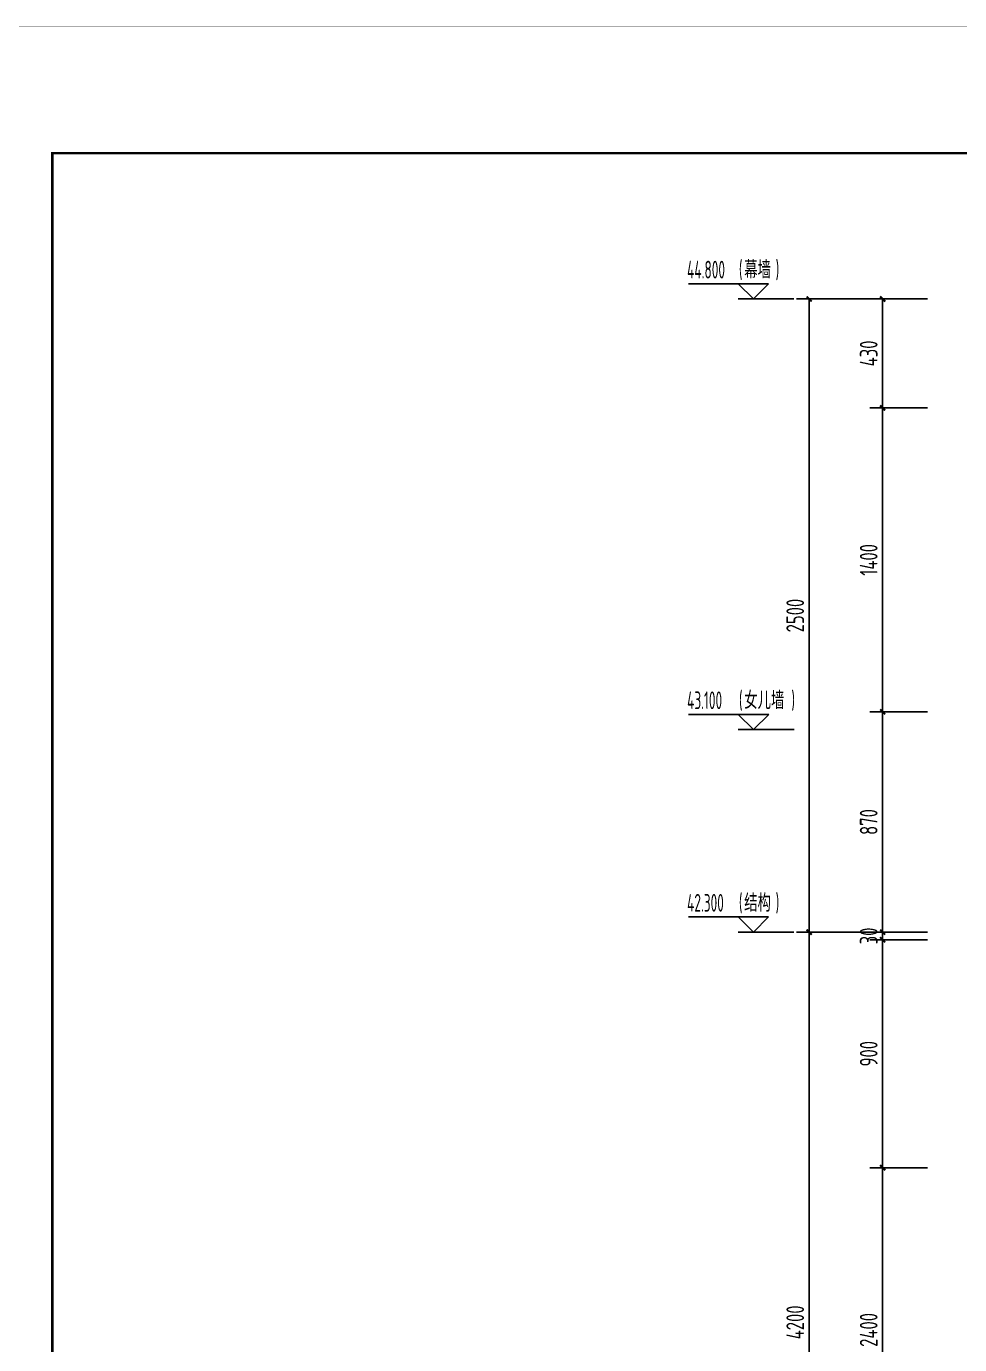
# Model space of a CAD drawing. Extents: x 198753 to 882193, y -399300 to 132460.
# Drawn here: x 354813 to 358497, y -187258 to -182053 of the extents above; entities that cross this region are included whole.
import ezdxf

# ---------------------------------------------------------------- set-up
doc = ezdxf.new("R2010")
doc.units = 0
doc.header["$LTSCALE"] = 1000
doc.header["$MEASUREMENT"] = 0
for name, color, linetype in [('01-标注_尺寸', 124, 'Continuous'), ('01-标注_标高', 200, 'Continuous'), ('02-TEXT_标注', 130, 'Continuous')]:
    doc.layers.add(name, color=color, linetype=linetype)
doc.styles.add('_TCH_DIM', font='ROS1', dxfattribs={"width": 0.8, "bigfont": 'JD'})
doc.styles.add('_TCH_DIM_T3', font='ROS1', dxfattribs={"width": 0.8, "bigfont": 'JD'})
doc.dimstyles.new('_TCH_ARCH&&20', dxfattribs={"dimtxt": 70, "dimasz": 20, "dimexe": 50, "dimexo": 60, "dimgap": 20, "dimtad": 1, "dimdec": 0, "dimzin": 0, "dimdsep": 46, "dimtxsty": '_TCH_DIM_T3', "dimblk": 'ARCHTICK', "dimcen": 0.09, "dimclrt": 4, "dimazin": 2, "dimtfac": 1, "dimtdec": 0, "dimtix": 1, "dimtmove": 2, "dimatfit": 3, "dimfxl": 0, "dimtolj": 1, "dimtzin": 0, "dimarcsym": 0})

# ---------------------------------------------------------------- blocks, each defined once
blk = doc.blocks.new('图框-A1+1-2')
for points, const_width in [([(0, 0), (1261, 0), (1261, 594), (0, 594)], 0.05), ([(1186, 584), (25, 584), (25, 10), (1186, 10)], 0.5)]:
    blk.add_lwpolyline(points, close=True, dxfattribs=dict(const_width=const_width))
blk = doc.blocks.new('_ArchTick')
at = {"color": 0, "linetype": 'ByBlock', "const_width": 0.4}
blk.add_lwpolyline([(-0.5, -0.5), (0.5, 0.5)], dxfattribs=at)
blk = doc.blocks.new('*D1889')
at = {"layer": '01-标注_尺寸', "color": 0, "lineweight": -2, "transparency": 16777216}
for p, q in [((358370.3, -186559.3), (358142.7, -186559.3)), ((358192.7, -187840.7), (358192.7, -186559.3)), ((358370.3, -187840.7), (358142.7, -187840.7))]:
    blk.add_line(p, q, dxfattribs=at)
at = {"layer": 'Defpoints', "color": 0, "transparency": 16777216}
for p in [(358192.7, -186559.3), (358430.3, -186559.3), (358430.3, -187840.7)]:
    blk.add_point(p, dxfattribs=at)
at = {"layer": '01-标注_尺寸', "color": 0, "lineweight": -2, "transparency": 16777216, "xscale": 20, "yscale": 20, "zscale": 20}
for p, rotation in [((358192.7, -186559.3), 90), ((358192.7, -187840.7), 270)]:
    blk.add_blockref('_ArchTick', p, dxfattribs=dict(at, rotation=rotation))
at = {"layer": '01-标注_尺寸', "color": 4, "transparency": 16777216, "insert": (358137.7, -187200), "char_height": 70, "attachment_point": 5, "rotation": 90, "style": '_TCH_DIM_T3'}
blk.add_mtext('\\A1;2400', dxfattribs=at)
blk = doc.blocks.new('*D1890')
at = {"layer": '01-标注_尺寸', "color": 0, "lineweight": -2, "transparency": 16777216}
for p, q in [((358370.3, -185659.3), (358142.7, -185659.3)), ((358192.7, -186559.3), (358192.7, -185659.3)), ((358370.3, -186559.3), (358142.7, -186559.3))]:
    blk.add_line(p, q, dxfattribs=at)
at = {"layer": 'Defpoints', "color": 0, "transparency": 16777216}
for p in [(358192.7, -185659.3), (358430.3, -185659.3), (358430.3, -186559.3)]:
    blk.add_point(p, dxfattribs=at)
at = {"layer": '01-标注_尺寸', "color": 0, "lineweight": -2, "transparency": 16777216, "xscale": 20, "yscale": 20, "zscale": 20}
for p, rotation in [((358192.7, -185659.3), 90), ((358192.7, -186559.3), 270)]:
    blk.add_blockref('_ArchTick', p, dxfattribs=dict(at, rotation=rotation))
at = {"layer": '01-标注_尺寸', "color": 4, "transparency": 16777216, "insert": (358137.7, -186109.3), "char_height": 70, "attachment_point": 5, "rotation": 90, "style": '_TCH_DIM_T3'}
blk.add_mtext('\\A1;900', dxfattribs=at)
blk = doc.blocks.new('*D1891')
at = {"layer": '01-标注_尺寸', "color": 0, "lineweight": -2, "transparency": 16777216}
for p, q in [((358192.7, -185629.5), (358192.7, -185609.5)), ((358370.3, -185629.5), (358142.7, -185629.5)), ((358370.3, -185659.3), (358142.7, -185659.3)), ((358192.7, -185659.3), (358192.7, -185629.5)), ((358192.7, -185659.3), (358192.7, -185679.3))]:
    blk.add_line(p, q, dxfattribs=at)
at = {"layer": 'Defpoints', "color": 0, "transparency": 16777216}
for p in [(358192.7, -185629.5), (358430.3, -185629.5), (358430.3, -185659.3)]:
    blk.add_point(p, dxfattribs=at)
at = {"layer": '01-标注_尺寸', "color": 0, "lineweight": -2, "transparency": 16777216, "xscale": 20, "yscale": 20, "zscale": 20}
for p, rotation in [((358192.7, -185629.5), 270), ((358192.7, -185659.3), 90)]:
    blk.add_blockref('_ArchTick', p, dxfattribs=dict(at, rotation=rotation))
at = {"layer": '01-标注_尺寸', "color": 4, "transparency": 16777216, "insert": (358137.7, -185644.4), "char_height": 70, "attachment_point": 5, "rotation": 90, "style": '_TCH_DIM_T3'}
blk.add_mtext('\\A1;30', dxfattribs=at)
blk = doc.blocks.new('*D1892')
at = {"layer": '01-标注_尺寸', "color": 0, "lineweight": -2, "transparency": 16777216}
for p, q in [((358370.3, -184759.4), (358142.7, -184759.4)), ((358192.7, -185629.5), (358192.7, -184759.4)), ((358370.3, -185629.5), (358142.7, -185629.5))]:
    blk.add_line(p, q, dxfattribs=at)
at = {"layer": 'Defpoints', "color": 0, "transparency": 16777216}
for p in [(358192.7, -184759.4), (358430.3, -184759.4), (358430.3, -185629.5)]:
    blk.add_point(p, dxfattribs=at)
at = {"layer": '01-标注_尺寸', "color": 0, "lineweight": -2, "transparency": 16777216, "xscale": 20, "yscale": 20, "zscale": 20}
for p, rotation in [((358192.7, -184759.4), 90), ((358192.7, -185629.5), 270)]:
    blk.add_blockref('_ArchTick', p, dxfattribs=dict(at, rotation=rotation))
at = {"layer": '01-标注_尺寸', "color": 4, "transparency": 16777216, "insert": (358137.7, -185194.4), "char_height": 70, "attachment_point": 5, "rotation": 90, "style": '_TCH_DIM_T3'}
blk.add_mtext('\\A1;870', dxfattribs=at)
blk = doc.blocks.new('*D1893')
at = {"layer": '01-标注_尺寸', "color": 0, "lineweight": -2, "transparency": 16777216}
for p, q in [((358370.3, -183559.4), (358142.7, -183559.4)), ((358192.7, -184759.4), (358192.7, -183559.4)), ((358370.3, -184759.4), (358142.7, -184759.4))]:
    blk.add_line(p, q, dxfattribs=at)
at = {"layer": 'Defpoints', "color": 0, "transparency": 16777216}
for p in [(358192.7, -183559.4), (358430.3, -183559.4), (358430.3, -184759.4)]:
    blk.add_point(p, dxfattribs=at)
at = {"layer": '01-标注_尺寸', "color": 0, "lineweight": -2, "transparency": 16777216, "xscale": 20, "yscale": 20, "zscale": 20}
for p, rotation in [((358192.7, -183559.4), 90), ((358192.7, -184759.4), 270)]:
    blk.add_blockref('_ArchTick', p, dxfattribs=dict(at, rotation=rotation))
at = {"layer": '01-标注_尺寸', "color": 4, "transparency": 16777216, "insert": (358137.7, -184159.4), "char_height": 70, "attachment_point": 5, "rotation": 90, "style": '_TCH_DIM_T3'}
blk.add_mtext('\\A1;1400', dxfattribs=at)
blk = doc.blocks.new('*D1894')
at = {"layer": '01-标注_尺寸', "color": 0, "lineweight": -2, "transparency": 16777216}
for p, q in [((358370.3, -183129.4), (358142.7, -183129.4)), ((358192.7, -183559.4), (358192.7, -183129.4)), ((358370.3, -183559.4), (358142.7, -183559.4))]:
    blk.add_line(p, q, dxfattribs=at)
at = {"layer": 'Defpoints', "color": 0, "transparency": 16777216}
for p in [(358192.7, -183129.4), (358430.3, -183129.4), (358430.3, -183559.4)]:
    blk.add_point(p, dxfattribs=at)
at = {"layer": '01-标注_尺寸', "color": 0, "lineweight": -2, "transparency": 16777216, "xscale": 20, "yscale": 20, "zscale": 20}
for p, rotation in [((358192.7, -183129.4), 90), ((358192.7, -183559.4), 270)]:
    blk.add_blockref('_ArchTick', p, dxfattribs=dict(at, rotation=rotation))
at = {"layer": '01-标注_尺寸', "color": 4, "transparency": 16777216, "insert": (358137.7, -183344.4), "char_height": 70, "attachment_point": 5, "rotation": 90, "style": '_TCH_DIM_T3'}
blk.add_mtext('\\A1;430', dxfattribs=at)
blk = doc.blocks.new('*D1895')
at = {"layer": '01-标注_尺寸', "color": 0, "lineweight": -2, "transparency": 16777216}
for p, q in [((358370.3, -183129.4), (357852.7, -183129.4)), ((357902.7, -185629.5), (357902.7, -183129.4)), ((358370.3, -185629.5), (357852.7, -185629.5))]:
    blk.add_line(p, q, dxfattribs=at)
at = {"layer": 'Defpoints', "color": 0, "transparency": 16777216}
for p in [(357902.7, -183129.4), (358430.3, -183129.4), (358430.3, -185629.5)]:
    blk.add_point(p, dxfattribs=at)
at = {"layer": '01-标注_尺寸', "color": 0, "lineweight": -2, "transparency": 16777216, "xscale": 20, "yscale": 20, "zscale": 20}
for p, rotation in [((357902.7, -183129.4), 90), ((357902.7, -185629.5), 270)]:
    blk.add_blockref('_ArchTick', p, dxfattribs=dict(at, rotation=rotation))
at = {"layer": '01-标注_尺寸', "color": 4, "transparency": 16777216, "insert": (357847.7, -184379.4), "char_height": 70, "attachment_point": 5, "rotation": 90, "style": '_TCH_DIM_T3'}
blk.add_mtext('\\A1;2500', dxfattribs=at)
blk = doc.blocks.new('*D1906')
at = {"layer": '01-标注_尺寸', "color": 0, "lineweight": -2, "transparency": 16777216}
for p, q in [((358370.3, -185629.5), (357852.7, -185629.5)), ((357902.7, -188710.7), (357902.7, -185629.5)), ((358370.3, -188710.7), (357852.7, -188710.7))]:
    blk.add_line(p, q, dxfattribs=at)
at = {"layer": 'Defpoints', "color": 0, "transparency": 16777216}
for p in [(357902.7, -185629.5), (358430.3, -185629.5), (358430.3, -188710.7)]:
    blk.add_point(p, dxfattribs=at)
at = {"layer": '01-标注_尺寸', "color": 0, "lineweight": -2, "transparency": 16777216, "xscale": 20, "yscale": 20, "zscale": 20}
for p, rotation in [((357902.7, -185629.5), 90), ((357902.7, -188710.7), 270)]:
    blk.add_blockref('_ArchTick', p, dxfattribs=dict(at, rotation=rotation))
at = {"layer": '01-标注_尺寸', "color": 4, "transparency": 16777216, "insert": (357847.7, -187170.1), "char_height": 70, "attachment_point": 5, "rotation": 90, "style": '_TCH_DIM_T3'}
blk.add_mtext('\\A1;4200', dxfattribs=at)

msp = doc.modelspace()

# ---------------------------------------------------------------- linework, layer by layer
at = {"layer": '01-标注_标高'}
for p, q in [((357742.7, -183069.4), (357426.8, -183069.4)), ((357682.7, -183129.4), (357622.7, -183069.4)), ((357682.7, -183129.4), (357742.7, -183069.4)), ((357842.7, -183129.4), (357622.7, -183129.4)), ((357742.9, -184769.8), (357427, -184769.8)), ((357682.9, -184829.8), (357622.9, -184769.8)), ((357682.9, -184829.8), (357742.9, -184769.8)), ((357842.9, -184829.8), (357622.9, -184829.8)), ((357742.7, -185569.5), (357426.8, -185569.5)), ((357682.7, -185629.5), (357622.7, -185569.5)), ((357682.7, -185629.5), (357742.7, -185569.5)), ((357842.7, -185629.5), (357622.7, -185629.5))]:
    msp.add_line(p, q, dxfattribs=at)

# ---------------------------------------------------------------- block references
at = {"xscale": 20, "yscale": 20, "zscale": 20, "rotation": 270}
msp.add_blockref('图框-A1+1-2', (354715.2, -182053.4), dxfattribs=at)

# ---------------------------------------------------------------- texts
at = {"layer": '02-TEXT_标注', "style": '_TCH_DIM'}
for s, height, width, p in [('44.800', 70, 0.64, (357420.8, -183048.4)), ('(', 70, 0.64, (357625.4, -183048.4)), ('幕墙', 69.46, 0.8, (357646.3, -183048.4)), (')', 70, 0.64, (357770.5, -183048.4)), ('(', 70, 0.64, (357625.6, -184748.8)), ('女儿墙', 69.46, 0.8, (357646.5, -184748.8)), (')', 70, 0.64, (357832.7, -184748.8)), ('43.100', 70, 0.64, (357421, -184748.8)), ('42.300', 70, 0.64, (357420.8, -185548.5)), ('(', 70, 0.64, (357625.4, -185548.5)), ('结构', 69.46, 0.8, (357646.3, -185548.5)), (')', 70, 0.64, (357770.5, -185548.5))]:
    msp.add_text(s, height=height, dxfattribs=dict(at, width=width)).set_placement(p)

# ---------------------------------------------------------------- dimensions: what is measured, and where the dimension line sits
at = {"layer": '01-标注_尺寸'}
for p1, p2, distance, picture, middle in [((358430.3, -185629.5), (358430.3, -183129.4), 527.6, '*D1895', (357847.7, -184379.4)), ((358430.3, -183559.4), (358430.3, -183129.4), 237.6, '*D1894', (358137.7, -183344.4)), ((358430.3, -185659.3), (358430.3, -185629.5), 237.6, '*D1891', (358137.7, -185644.4)), ((358430.3, -186559.3), (358430.3, -185659.3), 237.6, '*D1890', (358137.7, -186109.3))]:
    dim = msp.add_aligned_dim(p1=p1, p2=p2, distance=distance, dimstyle='_TCH_ARCH&&20', dxfattribs=at)
    dim.commit()
    dim.dimension.update_dxf_attribs({"geometry": picture, "text_midpoint": middle})
for p1, p2, distance, text, picture, middle in [((358430.3, -184759.4), (358430.3, -183559.4), 237.6, '1400', '*D1893', (358137.7, -184159.4)), ((358430.3, -185629.5), (358430.3, -184759.4), 237.6, '870', '*D1892', (358137.7, -185194.4)), ((358430.3, -188710.7), (358430.3, -185629.5), 527.6, '4200', '*D1906', (357847.7, -187170.1)), ((358430.3, -187840.7), (358430.3, -186559.3), 237.6, '2400', '*D1889', (358137.7, -187200))]:
    dim = msp.add_aligned_dim(p1=p1, p2=p2, distance=distance, text=text, dimstyle='_TCH_ARCH&&20', dxfattribs=at)
    dim.commit()
    dim.dimension.update_dxf_attribs({"geometry": picture, "text_midpoint": middle})

doc.saveas('drawing.dxf')
